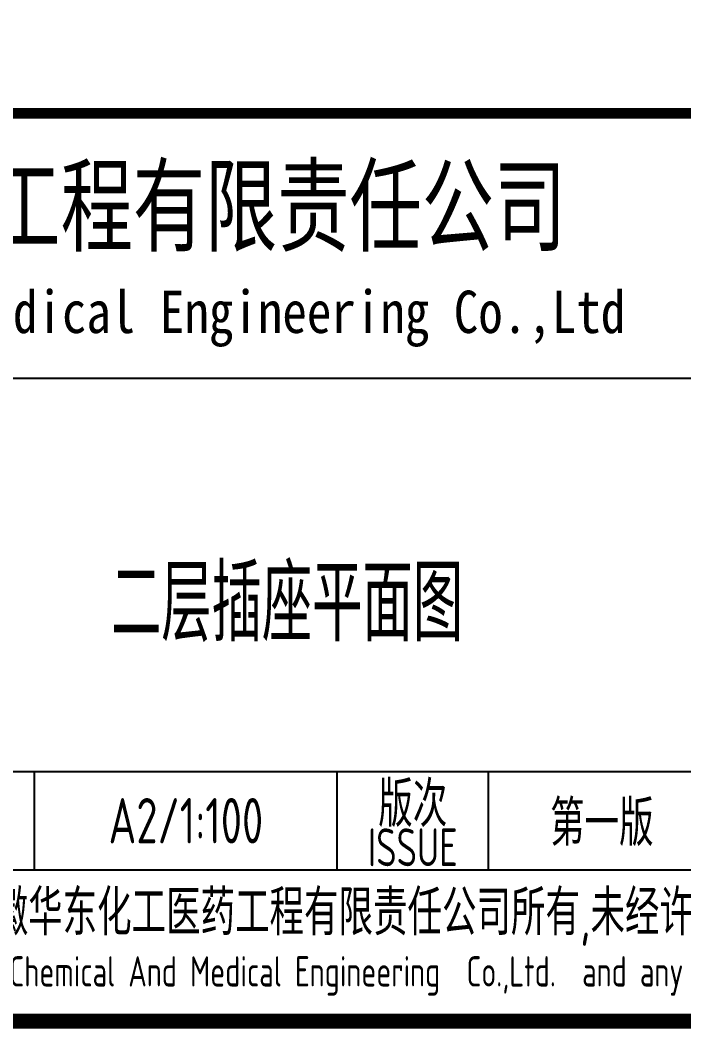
# Model space of a CAD drawing. Extents: x 6250600 to 6678662, y -692028 to -290561.
# Drawn here: x 6378524 to 6382911, y -465433 to -458767 of the extents above; entities that cross this region are included whole.
import ezdxf
from ezdxf.enums import TextEntityAlignment as Align

# ---------------------------------------------------------------- set-up
doc = ezdxf.new("R2010")
doc.units = 0
doc.header["$LTSCALE"] = 1000
doc.header["$MEASUREMENT"] = 0
doc.layers.get('0').update_dxf_attribs({"linetype": 'CONTINUOUS'})
doc.layers.add('PUB_TITLE', color=4, linetype='CONTINUOUS')
doc.styles.add('AHD', font='sceie.shx', dxfattribs={"width": 0.7, "bigfont": 'sceic.shx'})
doc.styles.add('ECEC_TQ_S', font='')
doc.styles.get('ECEC_TQ_S').set_extended_font_data('SimSun')

msp = doc.modelspace()

# ---------------------------------------------------------------- linework, layer by layer
for p, q in [((6372119.6, -461132.7), (6390119.6, -461132.7)), ((6372119.6, -463732.7), (6390119.6, -463732.7)), ((6378619.6, -464382.7), (6378619.6, -463732.7)), ((6380619.6, -464382.7), (6380619.6, -463732.7)), ((6381619.6, -464382.7), (6381619.6, -463732.7)), ((6372119.6, -464382.7), (6390119.6, -464382.7)), ((6372119.6, -465382.7), (6390119.6, -465382.7))]:
    msp.add_line(p, q)
msp.add_lwpolyline([(6390119.6, -459382.7, 70, 70, 0), (6372119.6, -459382.7, 70, 70, 0), (6372119.6, -465382.7, 0, 0, 0)], format="xyseb")
at = {"layer": 'PUB_TITLE', "color": 4, "const_width": 100}
msp.add_lwpolyline([(6334219.6, -465382.7), (6390119.6, -465382.7), (6390119.6, -425382.7), (6334219.6, -425382.7)], close=True, dxfattribs=at)

# ---------------------------------------------------------------- texts
for s, height, style, width, p in [('安徽华东化工医药工程有限责任公司', 500, 'ECEC_TQ_S', 0.7, (6378314.5, -459982.7)), ('安徽华东化工医药工程有限责任公司', 500, 'ECEC_TQ_S', 0.7, (6378314.5, -459982.7)), ('Anhui Huadong Chemical & Medical Engineering Co.,Ltd', 280, 'ECEC_TQ_S', 0.85, (6378314.5, -460732.7)), ('Anhui Huadong Chemical & Medical Engineering Co.,Ltd', 280, 'ECEC_TQ_S', 0.85, (6378314.5, -460732.7)), ('二层插座平面图', 500, 'AHD', 0.7, (6380288.4, -462596.4)), ('版次', 300, 'AHD', 0.8, (6381119.6, -463932.7)), ('版次', 300, 'AHD', 0.8, (6381119.6, -463932.7)), ('ISSUE', 250, 'AHD', 0.8, (6381119.6, -464232.7)), ('ISSUE', 250, 'AHD', 0.8, (6381119.6, -464232.7)), ('本文件专有权属安徽华东化工医药工程有限责任公司所有,未经许可不得复制或转让给第三方', 300, 'AHD', 0.8, (6381119.6, -464682.7)), ('本文件专有权属安徽华东化工医药工程有限责任公司所有,未经许可不得复制或转让给第三方', 300, 'AHD', 0.8, (6381119.6, -464682.7)), ('The proprietary right of this document belongs to Anhui Huadong Chemical And Medical Engineering  Co.,Ltd.  and any replication or transfer to the 3rd. side is forbidden without its permission. ', 200, 'AHD', 0.8, (6381119.6, -465082.7)), ('The proprietary right of this document belongs to Anhui Huadong Chemical And Medical Engineering  Co.,Ltd.  and any replication or transfer to the 3rd. side is forbidden without its permission. ', 200, 'AHD', 0.8, (6381119.6, -465082.7))]:
    msp.add_text(s, height=height, dxfattribs=dict(style=style, width=width)).set_placement(p, align=Align.MIDDLE)
at = {"style": 'AHD', "width": 0.8}
for tag, text, p in [('第一版', '0', (6382369.6, -464057.7)), ('A2/1:100', '1:100', (6379619.6, -464057.7))]:
    msp.add_attdef(tag, text=text, height=300, dxfattribs=at).set_placement(p, align=Align.MIDDLE)

doc.saveas('drawing.dxf')
